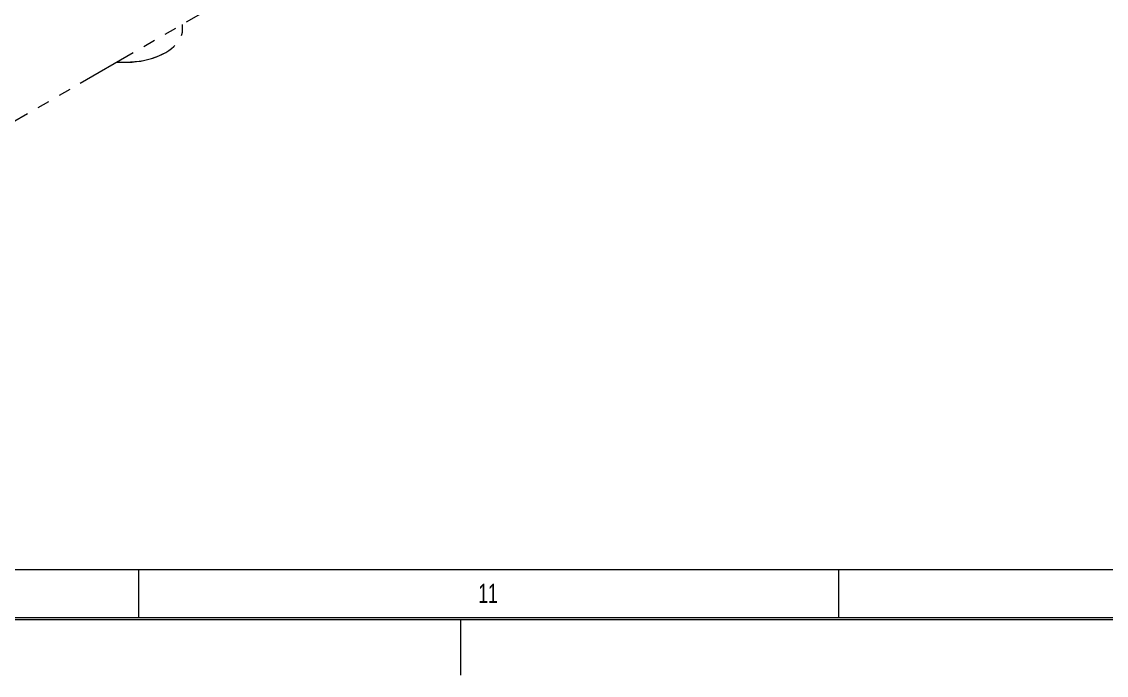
# Paper-space layout 'Blatt1' of a CAD drawing. Header units: millimetres. Extents: x 0 to 1189, y 0 to 841.
# Drawn here: x 734.4 to 847.1, y 0 to 68 of the extents above; entities that cross this region are included whole.
import ezdxf

# ---------------------------------------------------------------- set-up
doc = ezdxf.new("R2010")
doc.units = ezdxf.units.MM
doc.linetypes.add('PHANTOM', pattern=[12.7, 6.35, -1.27, 1.27, -1.27, 1.27, -1.27])
doc.layers.add('1', color=7, linetype='Continuous')
doc.styles.add('SLDTEXTSTYLE0', font='TXT', dxfattribs={"width": 0.675})

psp = doc.layouts.new('Blatt1')

# ---------------------------------------------------------------- linework, layer by layer
at = {"color": 7, "linetype": 'PHANTOM', "lineweight": 18}
for p, q in [((756.961, 71.072), (709.182, 43.49)), ((751.092, 67.22), (751.092, 67.684)), ((749.282, 64.74), (749.335, 64.771))]:
    psp.add_line(p, q, dxfattribs=at)
at = {"color": 7, "linetype": 'PHANTOM', "lineweight": 18, "flags": 128}
for points in [[(744.335, 63.784), (744.747, 63.762), (745.207, 63.757), (745.666, 63.772), (746.121, 63.807), (746.571, 63.863), (747.011, 63.938), (747.441, 64.033), (747.857, 64.146), (748.256, 64.277), (748.637, 64.425), (748.997, 64.59), (749.334, 64.771), (749.647, 64.965), (749.932, 65.173), (750.19, 65.393), (750.417, 65.624), (750.613, 65.864), (750.776, 66.112), (750.907, 66.366), (751.003, 66.626), (751.064, 66.889), (751.091, 67.153), (751.092, 67.22)], [(744.308, 63.768), (744.461, 63.758), (744.919, 63.74), (745.379, 63.742), (745.837, 63.765), (746.29, 63.809), (746.736, 63.872), (747.172, 63.956), (747.596, 64.059), (748.004, 64.18), (748.395, 64.319), (748.767, 64.476), (749.116, 64.648), (749.282, 64.74)]]:
    psp.add_lwpolyline(points, dxfattribs=at)
at = {"layer": '1', "color": 7, "lineweight": 18}
for p, q in [((11, 11), (999.002, 11)), ((746.5, 11), (746.5, 6)), ((819.25, 11), (819.25, 6)), ((5.8, 5.8), (1183.2, 5.8)), ((6, 6), (1183, 6)), ((780, 0), (780, 5.8))]:
    psp.add_line(p, q, dxfattribs=at)

# ---------------------------------------------------------------- texts
at = {"layer": '1', "insert": (782.841, 9.523), "char_height": 2, "attachment_point": 2, "style": 'SLDTEXTSTYLE0'}
psp.add_mtext('11', dxfattribs=at)

doc.saveas('drawing.dxf')
